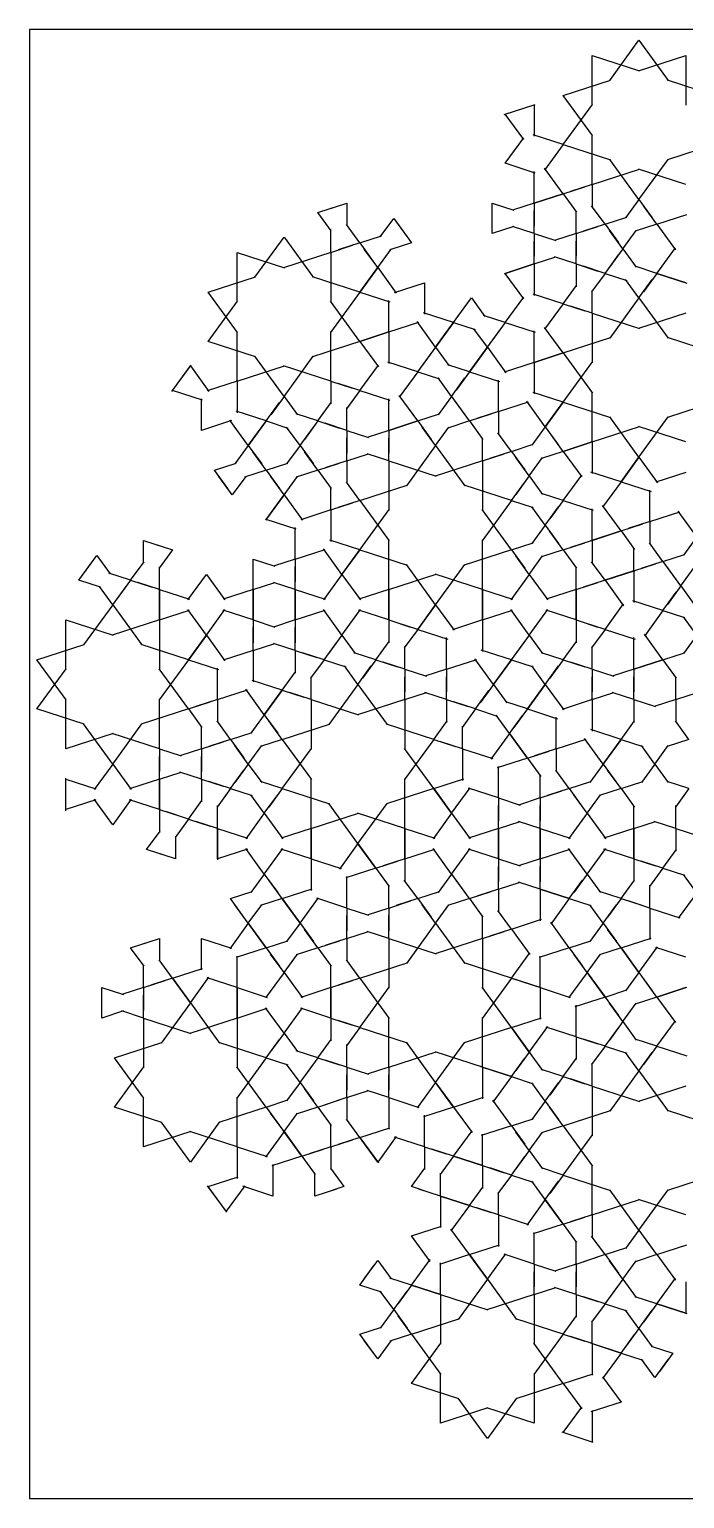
# Model space of a CAD drawing. Header units: millimetres. Extents: x -355 to 355, y -355 to 355.
# Drawn here: x -355 to -39, y -355 to 355 of the extents above; entities that cross this region are included whole.
import ezdxf

# ---------------------------------------------------------------- set-up
doc = ezdxf.new("R2010")
doc.units = ezdxf.units.MM
doc.layers.add('canvas_boundary', color=7, linetype='Continuous', true_color=0x505050)
doc.layers.add('strapwork', color=7, linetype='Continuous', true_color=0xff0000)

msp = doc.modelspace()

# ---------------------------------------------------------------- linework, layer by layer
at = {"layer": 'canvas_boundary'}
msp.add_lwpolyline([(-355, -355), (355, -355), (355, 355), (-355, 355)], close=True, dxfattribs=at)
at = {"layer": 'strapwork', "true_color": 0xff0000}
for points in [[(-74.78, 330.29), (-60.68, 349.71), (-46.57, 330.29)], [(-83.29, 318.36), (-83.29, 342.36), (-60.46, 334.94)], [(-60.89, 334.94), (-38.06, 342.36), (-38.06, 318.36)], [(-83.16, 303.71), (-97.26, 323.13), (-74.44, 330.54)], [(-24.09, 323.13), (-46.91, 330.54)], [(-125.74, 313.87), (-111.24, 318.58), (-111.24, 303.33)], [(-116.25, 301.71), (-125.21, 314.04), (-110.71, 318.76)], [(-97.26, 299.35), (-83.16, 318.77)], [(-110.71, 285.56), (-125.21, 290.27), (-116.25, 302.61)], [(-97.26, 299.35), (-111.77, 304.06)], [(-97.26, 299.35), (-106.23, 287.01)], [(-97.26, 299.35), (-74.44, 291.93)], [(-83.29, 280.11), (-83.29, 304.11)], [(-24.09, 299.35), (-46.91, 291.93)], [(-60.68, 272.77), (-74.78, 292.18)], [(-60.68, 272.77), (-46.57, 292.18)], [(-111.24, 271.03), (-111.24, 286.28)], [(-97.26, 275.57), (-106.23, 287.91)], [(-83.29, 280.11), (-60.46, 287.53)], [(-38.06, 280.11), (-60.89, 287.53)], [(-97.26, 275.57), (-86.8, 278.97)], [(-83.29, 280.11), (-93.75, 276.71)], [(-83.29, 280.11), (-83.29, 269.11)], [(-209.2, 257.59), (-215.67, 266.49), (-205.2, 269.89)], [(-212.15, 267.63), (-201.69, 271.03), (-201.69, 260.03)], [(-131.46, 260.03), (-131.46, 271.03), (-121, 267.63)], [(-111.24, 271.03), (-121.7, 267.63)], [(-97.26, 275.57), (-111.77, 270.86)], [(-111.24, 271.03), (-96.74, 275.74)], [(-111.24, 271.03), (-111.24, 260.03)], [(-97.26, 275.57), (-90.8, 266.67)], [(-60.68, 272.77), (-67.14, 263.87)], [(-60.68, 272.77), (-54.21, 263.87)], [(-185.54, 254.79), (-179.08, 263.68), (-172.61, 254.79)], [(-121, 259.74), (-131.46, 256.34), (-131.46, 267.34)], [(-111.24, 256.34), (-111.24, 267.34)], [(-91.01, 256.34), (-91.01, 267.34)], [(-77.04, 260.88), (-83.5, 269.78)], [(-77.04, 260.88), (-66.58, 264.28)], [(-52.04, 260.88), (-58.5, 269.78)], [(-52.04, 260.88), (-37.53, 265.59)], [(-209.42, 247.26), (-209.42, 258.26)], [(-195.44, 251.8), (-201.91, 260.7)], [(-176.91, 260.7), (-170.44, 251.8), (-180.9, 248.4)], [(-111.24, 256.34), (-121.7, 259.74)], [(-111.24, 256.34), (-111.24, 245.34)], [(-111.24, 256.34), (-100.78, 252.94)], [(-91.01, 256.34), (-101.48, 252.94)], [(-91.01, 256.34), (-80.55, 259.74)], [(-91.01, 256.34), (-91.01, 245.34)], [(-77.04, 260.88), (-87.5, 257.48)], [(-77.04, 260.88), (-70.57, 251.98)], [(-68.4, 248.99), (-74.87, 257.89)], [(-68.4, 248.99), (-61.94, 257.89)], [(-52.04, 260.88), (-62.5, 257.48)], [(-52.04, 260.88), (-43.07, 248.54)], [(-246.14, 235.19), (-232.03, 254.6), (-217.92, 235.19)], [(-209.42, 247.26), (-198.95, 250.66)], [(-195.44, 251.8), (-205.9, 248.4)], [(-195.44, 251.8), (-184.98, 255.2)], [(-195.44, 251.8), (-188.97, 242.9)], [(-186.8, 239.91), (-193.27, 248.81)], [(-186.8, 239.91), (-180.34, 248.81)], [(-111.24, 241.64), (-111.24, 252.64)], [(-91.01, 241.64), (-91.01, 252.64)], [(-68.4, 248.99), (-74.87, 240.09)], [(-68.4, 248.99), (-61.94, 240.09)], [(-52.04, 237.1), (-43.07, 249.44)], [(-254.64, 223.26), (-254.64, 247.26), (-231.82, 239.84)], [(-209.42, 247.26), (-232.24, 239.84)], [(-209.42, 247.26), (-209.42, 223.26)], [(-111.24, 241.64), (-125.74, 236.93)], [(-116.25, 224.76), (-125.21, 237.1), (-110.71, 241.81)], [(-111.24, 241.64), (-100.78, 245.04)], [(-111.24, 241.64), (-111.24, 226.39)], [(-91.01, 241.64), (-101.48, 245.04)], [(-91.01, 241.64), (-91.01, 230.64)], [(-91.01, 241.64), (-80.55, 238.24)], [(-77.04, 237.1), (-70.57, 246)], [(-254.51, 208.6), (-268.62, 228.02), (-245.79, 235.44)], [(-195.44, 228.02), (-218.27, 235.44)], [(-186.8, 239.91), (-195.77, 227.57)], [(-195.44, 228.02), (-186.48, 240.36)], [(-186.8, 239.91), (-177.84, 227.57)], [(-77.04, 237.1), (-87.5, 240.5)], [(-77.04, 237.1), (-83.5, 228.2)], [(-77.04, 237.1), (-66.58, 233.7)], [(-52.04, 237.1), (-62.5, 240.5)], [(-52.04, 237.1), (-58.5, 228.2)], [(-38.06, 232.56), (-52.57, 237.27)], [(-52.04, 237.1), (-37.53, 232.39)], [(-195.44, 228.02), (-209.55, 208.6)], [(-195.44, 228.02), (-180.94, 223.31)], [(-178.69, 227.85), (-164.19, 232.56), (-164.19, 217.31)], [(-97.26, 222.41), (-90.8, 231.31)], [(-83.29, 217.87), (-83.29, 228.87)], [(-60.68, 225.21), (-67.14, 234.11)], [(-60.68, 225.21), (-54.21, 234.11)], [(-245.79, 196.83), (-268.62, 204.24), (-254.51, 223.66)], [(-195.44, 204.24), (-209.55, 223.66)], [(-181.46, 208.79), (-181.46, 224.04)], [(-150.21, 213.33), (-143.75, 222.22)], [(-148.04, 216.31), (-141.58, 225.21), (-135.11, 216.31)], [(-125.21, 213.33), (-116.25, 225.66)], [(-97.26, 222.41), (-111.77, 227.12)], [(-97.26, 222.41), (-106.23, 210.07)], [(-97.26, 222.41), (-86.8, 219.01)], [(-83.29, 217.87), (-93.75, 221.27)], [(-60.68, 225.21), (-74.78, 205.8)], [(-60.68, 225.21), (-46.57, 205.8)], [(-181.46, 208.79), (-166.96, 213.5)], [(-158.85, 201.44), (-167.82, 213.78)], [(-150.21, 213.33), (-164.72, 218.04)], [(-150.21, 213.33), (-159.18, 200.99)], [(-158.85, 201.44), (-149.89, 213.77)], [(-150.21, 213.33), (-139.75, 209.93)], [(-125.21, 213.33), (-135.68, 216.72)], [(-125.21, 213.33), (-131.68, 204.43)], [(-125.21, 213.33), (-110.71, 208.61)], [(-83.29, 217.87), (-83.29, 193.87)], [(-83.29, 217.87), (-60.46, 210.45)], [(-38.06, 217.87), (-60.89, 210.45)], [(-254.64, 185.01), (-254.64, 209.01)], [(-209.42, 185.01), (-209.42, 209.01)], [(-181.46, 208.79), (-195.97, 204.07)], [(-195.44, 204.24), (-180.94, 208.96)], [(-181.46, 208.79), (-181.46, 193.54)], [(-133.85, 201.44), (-140.32, 210.34)], [(-133.85, 201.44), (-127.39, 210.34)], [(-111.24, 194.09), (-111.24, 209.34)], [(-97.26, 198.63), (-106.23, 210.97)], [(-97.26, 198.63), (-74.44, 206.05)], [(-24.09, 198.63), (-46.91, 206.05)], [(-195.44, 204.24), (-218.27, 196.83)], [(-195.44, 204.24), (-186.48, 191.91)], [(-158.85, 201.44), (-165.32, 192.54)], [(-158.85, 201.44), (-152.39, 192.54)], [(-133.85, 201.44), (-142.82, 189.1)], [(-142.49, 189.55), (-133.53, 201.89)], [(-133.85, 201.44), (-124.89, 189.1)], [(-111.24, 194.09), (-96.74, 198.8)], [(-286.22, 180.02), (-277.25, 192.36), (-268.29, 180.02)], [(-271.39, 175.76), (-285.89, 180.47), (-276.93, 192.81)], [(-254.64, 185.01), (-231.82, 192.43)], [(-232.03, 177.66), (-246.14, 197.08)], [(-209.42, 185.01), (-232.24, 192.43)], [(-232.03, 177.66), (-217.92, 197.08)], [(-195.44, 180.47), (-186.48, 192.81)], [(-167.49, 189.55), (-181.99, 194.26)], [(-167.49, 189.55), (-161.02, 198.45)], [(-142.49, 189.55), (-152.95, 192.95)], [(-111.24, 194.09), (-125.74, 189.38)], [(-97.26, 198.63), (-111.77, 193.92)], [(-111.24, 194.09), (-111.24, 178.84)], [(-97.26, 198.63), (-83.16, 179.21)], [(-97.26, 174.85), (-83.16, 194.27)], [(-254.64, 185.01), (-269.14, 180.3)], [(-254.64, 185.01), (-254.64, 169.76)], [(-209.42, 185.01), (-209.42, 174.01)], [(-209.42, 185.01), (-198.95, 181.61)], [(-167.49, 189.55), (-176.45, 177.21)], [(-167.49, 189.55), (-157.03, 186.15)], [(-151.13, 177.66), (-157.59, 186.56)], [(-151.13, 177.66), (-144.66, 186.56)], [(-142.49, 189.55), (-148.95, 180.65)], [(-142.49, 189.55), (-127.99, 184.84)], [(-128.51, 170.31), (-128.51, 185.56)], [(-232.03, 177.66), (-238.49, 168.76)], [(-232.03, 177.66), (-225.56, 168.76)], [(-195.44, 180.47), (-205.9, 183.87)], [(-195.44, 180.47), (-201.91, 171.57)], [(-195.44, 180.47), (-180.94, 175.76)], [(-167.49, 165.77), (-176.45, 178.11)], [(-151.13, 177.66), (-157.59, 168.76)], [(-151.13, 177.66), (-144.66, 168.76)], [(-97.26, 174.85), (-111.77, 179.57)], [(-83.29, 155.62), (-83.29, 179.62)], [(-257.41, 165.94), (-271.92, 161.23), (-271.92, 176.48)], [(-240.67, 165.77), (-255.17, 170.49)], [(-240.67, 165.77), (-234.2, 174.67)], [(-215.67, 165.77), (-209.2, 174.67)], [(-201.69, 161.23), (-201.69, 172.23)], [(-181.46, 161.23), (-181.46, 176.48)], [(-142.49, 165.77), (-148.95, 174.67)], [(-128.51, 170.31), (-114.01, 175.03)], [(-105.9, 162.97), (-114.86, 175.3)], [(-97.26, 174.85), (-106.23, 162.52)], [(-105.9, 162.97), (-96.94, 175.3)], [(-97.26, 174.85), (-74.44, 167.44)], [(-24.09, 174.85), (-46.91, 167.44)], [(-249.3, 153.89), (-258.27, 166.22)], [(-240.67, 165.77), (-249.63, 153.44)], [(-249.3, 153.89), (-240.34, 166.22)], [(-240.67, 165.77), (-230.2, 162.37)], [(-215.67, 165.77), (-226.13, 169.17)], [(-215.67, 165.77), (-222.13, 156.87)], [(-215.67, 165.77), (-205.2, 162.37)], [(-201.69, 161.23), (-212.15, 164.63)], [(-167.49, 165.77), (-181.99, 161.06)], [(-181.46, 161.23), (-166.96, 165.94)], [(-167.49, 165.77), (-157.03, 169.17)], [(-167.49, 165.77), (-161.02, 156.87)], [(-142.49, 165.77), (-152.95, 162.37)], [(-142.49, 165.77), (-132.03, 169.17)], [(-142.49, 165.77), (-136.02, 156.87)], [(-128.51, 170.31), (-138.98, 166.91)], [(-128.51, 170.31), (-128.51, 159.31)], [(-60.68, 148.27), (-74.78, 167.69)], [(-60.68, 148.27), (-46.57, 167.69)], [(-224.3, 153.89), (-230.77, 162.78)], [(-224.3, 153.89), (-217.84, 162.78)], [(-201.69, 161.23), (-201.69, 150.23)], [(-201.69, 161.23), (-191.23, 157.83)], [(-201.69, 146.54), (-201.69, 157.54)], [(-181.46, 161.23), (-191.93, 157.83)], [(-181.46, 161.23), (-181.46, 150.23)], [(-181.46, 146.54), (-181.46, 157.54)], [(-158.85, 153.89), (-165.32, 162.78)], [(-158.85, 153.89), (-152.39, 162.78)], [(-136.24, 146.54), (-136.24, 157.54)], [(-122.26, 151.08), (-128.73, 159.98)], [(-105.9, 162.97), (-112.37, 154.07)], [(-105.9, 162.97), (-99.44, 154.07)], [(-97.26, 151.08), (-103.73, 159.98)], [(-83.29, 155.62), (-60.46, 163.04)], [(-38.06, 155.62), (-60.89, 163.03)], [(-249.3, 153.89), (-255.77, 144.99)], [(-249.3, 153.89), (-242.84, 144.99)], [(-240.67, 142), (-247.13, 150.9)], [(-224.3, 153.89), (-230.77, 144.99)], [(-224.3, 153.89), (-217.84, 144.99)], [(-215.67, 142), (-222.13, 150.9)], [(-201.69, 146.54), (-191.23, 149.94)], [(-181.46, 146.54), (-191.93, 149.94)], [(-158.85, 153.89), (-172.96, 134.47)], [(-158.85, 153.89), (-144.75, 134.47)], [(-136.24, 146.54), (-125.78, 149.94)], [(-122.26, 151.08), (-132.73, 147.68)], [(-122.26, 151.08), (-111.8, 154.48)], [(-122.26, 151.08), (-115.8, 142.18)], [(-97.26, 151.08), (-107.73, 147.68)], [(-83.29, 155.62), (-97.79, 150.91)], [(-97.26, 151.08), (-82.76, 155.79)], [(-97.26, 151.08), (-88.3, 138.74)], [(-83.29, 155.62), (-83.29, 140.37)], [(-259.2, 133.1), (-265.67, 142), (-255.2, 145.4)], [(-240.67, 142), (-230.2, 145.4)], [(-215.67, 142), (-205.2, 145.4)], [(-201.69, 146.54), (-212.15, 143.14)], [(-201.69, 146.54), (-201.69, 135.54)], [(-181.46, 146.54), (-181.46, 122.54)], [(-181.46, 146.54), (-158.64, 139.12)], [(-136.24, 146.54), (-159.06, 139.12)], [(-136.24, 146.54), (-136.24, 122.54)], [(-113.63, 139.19), (-120.09, 148.09)], [(-113.63, 139.19), (-107.16, 148.09)], [(-60.68, 148.27), (-69.64, 135.93)], [(-69.31, 136.38), (-60.35, 148.72)], [(-60.68, 148.27), (-51.71, 135.93)], [(-250.56, 139.01), (-257.03, 130.11), (-263.49, 139.01)], [(-240.67, 142), (-251.13, 138.6)], [(-240.67, 142), (-234.2, 133.1)], [(-232.03, 130.11), (-238.49, 139.01)], [(-232.03, 130.11), (-225.56, 139.01)], [(-215.67, 142), (-226.13, 138.6)], [(-215.67, 142), (-209.2, 133.1)], [(-195.44, 127.3), (-201.91, 136.2)], [(-122.26, 127.3), (-115.8, 136.2)], [(-113.63, 139.19), (-120.09, 130.29)], [(-113.63, 139.19), (-107.16, 130.29)], [(-97.26, 127.3), (-88.3, 139.64)], [(-69.31, 136.38), (-83.82, 141.1)], [(-69.31, 136.38), (-78.28, 124.05)], [(-69.31, 136.38), (-54.81, 131.67)], [(-38.06, 140.92), (-52.57, 136.21)], [(-232.03, 130.11), (-240.99, 117.77)], [(-226.16, 113.51), (-240.67, 118.22), (-231.7, 130.56)], [(-232.03, 130.11), (-223.06, 117.77)], [(-209.42, 122.76), (-209.42, 133.76)], [(-195.44, 127.3), (-172.61, 134.72)], [(-122.26, 127.3), (-145.09, 134.72)], [(-97.26, 127.3), (-107.73, 130.7)], [(-55.34, 117.15), (-55.34, 132.4)], [(-209.42, 122.76), (-223.92, 118.05)], [(-209.42, 122.76), (-198.95, 126.16)], [(-209.42, 122.76), (-209.42, 107.51)], [(-195.44, 127.3), (-205.9, 123.9)], [(-195.44, 127.3), (-181.33, 107.89)], [(-195.44, 103.53), (-181.33, 122.94)], [(-122.26, 127.3), (-136.37, 107.89)], [(-122.26, 103.53), (-136.37, 122.94)], [(-122.26, 127.3), (-111.8, 123.9)], [(-105.9, 115.41), (-112.37, 124.31)], [(-105.9, 115.41), (-99.44, 124.31)], [(-97.26, 127.3), (-103.73, 118.4)], [(-97.26, 127.3), (-82.76, 122.59)], [(-83.29, 108.07), (-83.29, 123.32)], [(-69.31, 112.61), (-78.28, 124.94)], [(-55.34, 117.15), (-40.83, 121.86)], [(-32.72, 109.8), (-41.69, 122.14)], [(-226.69, 98.98), (-226.69, 114.23)], [(-105.9, 115.41), (-112.37, 106.51)], [(-105.9, 115.41), (-99.44, 106.51)], [(-69.31, 112.61), (-58.85, 116.01)], [(-55.34, 117.15), (-65.8, 113.75)], [(-55.34, 117.15), (-55.34, 106.15)], [(-299.87, 97.07), (-299.87, 108.07), (-289.4, 104.67)], [(-296.35, 106.92), (-285.89, 103.53), (-292.36, 94.63)], [(-195.44, 103.53), (-209.94, 108.24)], [(-181.46, 84.29), (-181.46, 108.29)], [(-136.24, 84.29), (-136.24, 108.29)], [(-122.26, 103.53), (-111.8, 106.92)], [(-97.26, 103.53), (-103.73, 112.42)], [(-97.26, 103.53), (-86.8, 106.92)], [(-83.29, 108.07), (-93.75, 104.67)], [(-69.31, 112.61), (-83.82, 107.89)], [(-83.29, 108.07), (-68.78, 112.78)], [(-83.29, 108.07), (-83.29, 97.07)], [(-69.31, 112.61), (-62.85, 103.71)], [(-49.09, 97.91), (-55.55, 106.81)], [(-32.72, 109.8), (-39.19, 100.9)], [(-328.94, 91.82), (-322.48, 100.72), (-316.01, 91.82)], [(-226.69, 98.98), (-212.19, 103.7)], [(-204.08, 91.64), (-213.04, 103.98)], [(-195.44, 103.53), (-204.4, 91.19)], [(-204.08, 91.64), (-195.11, 103.98)], [(-195.44, 103.53), (-172.61, 96.11)], [(-122.26, 103.53), (-145.09, 96.11)], [(-122.26, 103.53), (-115.8, 94.63)], [(-113.63, 91.64), (-120.09, 100.54)], [(-113.63, 91.64), (-107.16, 100.54)], [(-97.26, 103.53), (-107.73, 100.13)], [(-97.26, 103.53), (-90.8, 94.63)], [(-63.06, 93.37), (-63.06, 104.37)], [(-49.09, 97.91), (-38.63, 101.31)], [(-320.66, 85.43), (-331.12, 88.83), (-324.65, 97.73)], [(-306.12, 88.83), (-299.65, 97.73)], [(-292.14, 84.29), (-292.14, 95.29)], [(-246.92, 87.98), (-246.92, 98.98), (-236.45, 95.59)], [(-246.92, 84.29), (-246.92, 95.29)], [(-226.69, 98.98), (-237.15, 95.59)], [(-226.69, 98.98), (-226.69, 87.98)], [(-226.69, 84.29), (-226.69, 95.29)], [(-158.85, 76.94), (-172.96, 96.36)], [(-158.85, 76.94), (-144.75, 96.36)], [(-91.01, 84.29), (-91.01, 95.29)], [(-77.04, 88.83), (-83.5, 97.73)], [(-63.06, 93.37), (-77.57, 88.66)], [(-77.04, 88.83), (-62.53, 93.54)], [(-63.06, 93.37), (-52.6, 96.77)], [(-63.06, 93.37), (-63.06, 78.12)], [(-49.09, 97.91), (-59.55, 94.51)], [(-49.09, 97.91), (-42.62, 89.01)], [(-40.45, 86.02), (-46.92, 94.92)], [(-40.45, 86.02), (-33.98, 94.92)], [(-314.75, 76.94), (-321.22, 85.84)], [(-306.12, 88.83), (-316.58, 92.23)], [(-314.75, 76.94), (-308.29, 85.84)], [(-306.12, 88.83), (-312.58, 79.93)], [(-306.12, 88.83), (-295.65, 85.43)], [(-292.14, 84.29), (-302.6, 87.69)], [(-278.49, 79.3), (-269.53, 91.64), (-260.56, 79.3)], [(-246.92, 84.29), (-236.45, 87.69)], [(-226.69, 84.29), (-237.15, 87.69)], [(-204.08, 91.64), (-213.04, 79.3)], [(-204.08, 91.64), (-195.11, 79.3)], [(-181.46, 84.29), (-158.64, 91.71)], [(-136.24, 84.29), (-159.06, 91.71)], [(-113.63, 91.64), (-122.59, 79.3)], [(-113.63, 91.64), (-104.66, 79.3)], [(-91.01, 84.29), (-80.55, 87.69)], [(-77.04, 88.83), (-87.5, 85.43)], [(-77.04, 88.83), (-68.07, 76.49)], [(-40.45, 86.02), (-46.92, 77.12)], [(-40.45, 86.02), (-33.98, 77.12)], [(-292.14, 69.6), (-292.14, 84.85)], [(-292.14, 84.29), (-292.14, 69.04)], [(-292.14, 84.29), (-277.64, 79.58)], [(-246.92, 84.29), (-261.42, 79.58)], [(-246.92, 69.6), (-246.92, 84.85)], [(-246.92, 84.29), (-246.92, 69.04)], [(-226.69, 69.6), (-226.69, 84.85)], [(-226.69, 84.29), (-226.69, 69.04)], [(-226.69, 84.29), (-212.19, 79.58)], [(-181.46, 84.29), (-195.97, 79.58)], [(-181.46, 69.6), (-181.46, 84.85)], [(-181.46, 84.29), (-181.46, 69.04)], [(-136.24, 69.6), (-136.24, 84.85)], [(-136.24, 84.29), (-136.24, 69.04)], [(-136.24, 84.29), (-121.74, 79.58)], [(-91.01, 84.29), (-105.52, 79.58)], [(-91.01, 69.6), (-91.01, 84.85)], [(-91.01, 84.29), (-91.01, 69.04)], [(-49.09, 74.14), (-63.59, 78.85)], [(-49.09, 74.14), (-42.62, 83.03)], [(-314.75, 76.94), (-328.86, 57.53)], [(-314.75, 76.94), (-300.65, 57.53)], [(-292.14, 69.6), (-277.64, 74.31)], [(-269.53, 62.25), (-278.49, 74.59)], [(-269.53, 62.25), (-260.57, 74.59)], [(-246.92, 69.6), (-261.42, 74.31)], [(-226.69, 69.6), (-212.19, 74.31)], [(-204.08, 62.25), (-213.04, 74.59)], [(-204.08, 62.25), (-195.11, 74.59)], [(-181.46, 69.6), (-195.97, 74.31)], [(-158.85, 76.94), (-167.82, 64.61)], [(-167.49, 65.05), (-158.53, 77.39)], [(-158.85, 76.94), (-149.89, 64.61)], [(-136.24, 69.6), (-121.74, 74.31)], [(-113.63, 62.25), (-122.59, 74.59)], [(-113.63, 62.25), (-104.66, 74.59)], [(-91.01, 69.6), (-105.52, 74.31)], [(-77.04, 65.05), (-68.07, 77.39)], [(-49.09, 74.14), (-58.05, 61.8)], [(-49.09, 74.14), (-38.63, 70.74)], [(-32.72, 62.25), (-39.19, 71.15)], [(-337.37, 45.6), (-337.37, 69.6), (-314.54, 62.18)], [(-292.14, 69.6), (-314.97, 62.18)], [(-292.14, 69.6), (-292.14, 45.6)], [(-246.92, 69.6), (-246.92, 58.6)], [(-246.92, 69.6), (-236.45, 66.2)], [(-246.92, 54.9), (-246.92, 65.9)], [(-226.69, 69.6), (-237.15, 66.2)], [(-226.69, 69.6), (-226.69, 58.6)], [(-226.69, 54.9), (-226.69, 65.9)], [(-181.46, 69.6), (-181.46, 58.6)], [(-181.46, 69.6), (-171, 66.2)], [(-167.49, 65.05), (-177.95, 68.45)], [(-167.49, 65.05), (-173.95, 56.16)], [(-167.49, 65.05), (-152.99, 60.34)], [(-136.24, 69.6), (-150.74, 64.88)], [(-136.24, 69.6), (-136.24, 54.35)], [(-91.01, 69.6), (-91.01, 58.6)], [(-91.01, 69.6), (-80.55, 66.2)], [(-77.04, 65.05), (-87.5, 68.45)], [(-77.04, 65.05), (-83.5, 56.16)], [(-77.04, 65.05), (-62.53, 60.34)], [(-337.24, 30.94), (-351.34, 50.36), (-328.52, 57.78)], [(-278.17, 50.36), (-300.99, 57.78)], [(-269.53, 62.25), (-278.49, 49.91)], [(-278.17, 50.36), (-269.2, 62.7)], [(-269.53, 62.25), (-260.57, 49.91)], [(-246.92, 54.9), (-236.45, 58.3)], [(-226.69, 54.9), (-237.15, 58.3)], [(-212.71, 50.36), (-206.25, 59.26)], [(-204.08, 62.25), (-210.54, 53.35)], [(-204.08, 62.25), (-197.61, 53.35)], [(-187.71, 50.36), (-181.25, 59.26)], [(-173.74, 45.82), (-173.74, 56.82)], [(-153.51, 45.82), (-153.51, 61.07)], [(-122.26, 50.36), (-115.8, 59.26)], [(-113.63, 62.25), (-120.09, 53.35)], [(-113.63, 62.25), (-107.16, 53.35)], [(-97.26, 50.36), (-90.8, 59.26)], [(-83.29, 45.82), (-83.29, 56.82)], [(-63.06, 45.82), (-63.06, 61.07)], [(-49.09, 50.36), (-58.05, 62.7)], [(-32.72, 62.25), (-39.19, 53.35)], [(-278.17, 50.36), (-292.27, 30.94)], [(-278.17, 50.36), (-263.66, 45.65)], [(-246.92, 54.9), (-261.42, 50.19)], [(-246.92, 54.9), (-246.92, 39.65)], [(-226.69, 54.9), (-226.69, 43.9)], [(-226.69, 54.9), (-216.23, 51.5)], [(-212.71, 50.36), (-223.18, 53.76)], [(-212.71, 50.36), (-219.18, 41.46)], [(-212.71, 50.36), (-202.25, 46.96)], [(-187.71, 50.36), (-198.18, 53.76)], [(-187.71, 50.36), (-194.18, 41.46)], [(-187.71, 50.36), (-177.25, 46.96)], [(-153.51, 45.82), (-139.01, 50.53)], [(-130.9, 38.47), (-139.86, 50.81)], [(-122.26, 50.36), (-136.77, 55.07)], [(-122.26, 50.36), (-131.23, 38.02)], [(-130.9, 38.47), (-121.94, 50.81)], [(-122.26, 50.36), (-111.8, 46.96)], [(-97.26, 50.36), (-107.73, 53.76)], [(-97.26, 50.36), (-103.73, 41.46)], [(-97.26, 50.36), (-86.8, 46.96)], [(-49.09, 50.36), (-63.59, 45.65)], [(-63.06, 45.82), (-48.56, 50.53)], [(-49.09, 50.36), (-38.63, 53.76)], [(-49.09, 50.36), (-42.62, 41.46)], [(-328.52, 19.17), (-351.34, 26.58), (-337.24, 46)], [(-278.17, 26.58), (-292.27, 46)], [(-264.19, 31.12), (-264.19, 46.37)], [(-232.94, 35.67), (-226.48, 44.56)], [(-196.35, 38.47), (-202.82, 47.37)], [(-196.35, 38.47), (-189.89, 47.37)], [(-173.74, 45.82), (-184.2, 49.22)], [(-173.74, 45.82), (-173.74, 34.82)], [(-173.74, 45.82), (-163.28, 42.42)], [(-153.51, 45.82), (-163.98, 42.42)], [(-153.51, 45.82), (-153.51, 34.82)], [(-105.9, 38.47), (-112.37, 47.37)], [(-105.9, 38.47), (-99.44, 47.37)], [(-83.29, 45.82), (-93.75, 49.22)], [(-83.29, 45.82), (-83.29, 34.82)], [(-83.29, 45.82), (-72.83, 42.42)], [(-63.06, 45.82), (-73.52, 42.42)], [(-63.06, 45.82), (-63.06, 34.82)], [(-264.19, 31.12), (-249.69, 35.84)], [(-241.58, 23.78), (-250.54, 36.11)], [(-232.94, 35.67), (-247.44, 40.38)], [(-232.94, 35.67), (-241.9, 23.33)], [(-241.58, 23.78), (-232.61, 36.11)], [(-232.94, 35.67), (-222.48, 32.27)], [(-218.97, 31.12), (-218.97, 42.12)], [(-196.35, 38.47), (-210.46, 19.06)], [(-196.35, 38.47), (-182.25, 19.06)], [(-173.74, 31.12), (-173.74, 42.12)], [(-153.51, 31.12), (-153.51, 42.12)], [(-130.9, 38.47), (-137.37, 29.57)], [(-130.9, 38.47), (-124.44, 29.57)], [(-105.9, 38.47), (-114.86, 26.13)], [(-114.54, 26.58), (-105.57, 38.92)], [(-105.9, 38.47), (-96.94, 26.13)], [(-83.29, 31.12), (-83.29, 42.12)], [(-63.06, 31.12), (-63.06, 42.12)], [(-42.84, 31.12), (-42.84, 42.12)], [(-314.54, 14.76), (-337.37, 7.35), (-337.37, 31.35)], [(-292.14, 7.35), (-292.14, 31.35)], [(-278.17, 26.58), (-267.7, 29.98)], [(-264.19, 31.12), (-274.65, 27.73)], [(-264.19, 31.12), (-264.19, 20.12)], [(-218.97, 31.12), (-229.43, 34.52)], [(-218.97, 31.12), (-218.97, 7.12)], [(-218.97, 31.12), (-196.14, 23.71)], [(-173.74, 31.12), (-196.57, 23.71)], [(-173.74, 31.12), (-163.28, 34.52)], [(-173.74, 31.12), (-173.74, 7.12)], [(-153.51, 31.12), (-163.98, 34.52)], [(-153.51, 31.12), (-153.51, 20.12)], [(-153.51, 31.12), (-143.05, 27.73)], [(-139.54, 26.58), (-150, 29.98)], [(-139.54, 26.58), (-133.07, 35.48)], [(-114.54, 26.58), (-125, 29.98)], [(-83.29, 31.12), (-97.79, 26.41)], [(-83.29, 31.12), (-72.83, 34.52)], [(-83.29, 31.12), (-83.29, 15.87)], [(-63.06, 31.12), (-73.52, 34.52)], [(-63.06, 31.12), (-63.06, 20.12)], [(-63.06, 31.12), (-52.6, 27.72)], [(-42.84, 31.12), (-53.3, 27.72)], [(-42.84, 31.12), (-32.38, 34.52)], [(-42.84, 31.12), (-42.84, 20.12)], [(-278.17, 26.58), (-300.99, 19.17)], [(-278.17, 26.58), (-271.7, 17.68)], [(-241.58, 23.78), (-248.04, 14.88)], [(-241.58, 23.78), (-235.11, 14.88)], [(-139.54, 26.58), (-146, 17.68)], [(-139.54, 26.58), (-129.08, 23.18)], [(-123.18, 14.7), (-129.64, 23.59)], [(-123.18, 14.7), (-116.71, 23.59)], [(-114.54, 26.58), (-121, 17.68)], [(-114.54, 26.58), (-100.03, 21.87)], [(-100.56, 7.35), (-100.56, 22.6)], [(-314.75, 0), (-328.86, 19.42)], [(-292.14, 7.35), (-314.97, 14.76)], [(-314.75, 0), (-300.65, 19.42)], [(-271.92, 7.35), (-271.92, 18.35)], [(-257.94, 11.89), (-264.41, 20.79)], [(-257.94, 11.89), (-247.48, 15.29)], [(-232.94, 11.89), (-239.41, 20.79)], [(-232.94, 11.89), (-210.12, 19.31)], [(-159.76, 11.89), (-182.59, 19.31)], [(-159.76, 11.89), (-153.3, 20.79)], [(-145.79, 7.35), (-145.79, 18.35)], [(-123.18, 14.7), (-132.14, 2.36)], [(-114.54, 2.81), (-123.5, 15.15)], [(-123.18, 14.7), (-114.21, 2.36)], [(-69.31, 11.89), (-83.82, 16.6)], [(-69.31, 11.89), (-62.85, 20.79)], [(-36.59, 11.89), (-43.05, 20.79)], [(-292.14, 7.35), (-292.14, -3.65)], [(-292.14, 7.35), (-281.68, 3.95)], [(-271.92, 7.35), (-282.38, 3.95)], [(-271.92, 7.35), (-261.45, 10.75)], [(-271.92, 7.35), (-271.92, -3.65)], [(-257.94, 11.89), (-268.4, 8.49)], [(-257.94, 11.89), (-251.48, 2.99)], [(-249.3, 0), (-255.77, 8.9)], [(-249.3, 0), (-242.84, 8.9)], [(-232.94, 11.89), (-243.4, 8.49)], [(-232.94, 11.89), (-218.83, -7.53)], [(-232.94, -11.89), (-218.83, 7.53)], [(-159.76, 11.89), (-173.87, -7.53)], [(-159.76, -11.89), (-173.87, 7.53)], [(-159.76, 11.89), (-149.3, 8.49)], [(-145.79, 7.35), (-156.25, 10.75)], [(-145.79, 7.35), (-145.79, -7.9)], [(-145.79, 7.35), (-131.28, 2.64)], [(-100.56, 7.35), (-111.02, 3.95)], [(-100.56, 7.35), (-86.06, 12.06)], [(-100.56, 7.35), (-100.56, -3.65)], [(-77.95, 0), (-86.91, 12.34)], [(-69.31, 11.89), (-78.28, -0.45)], [(-77.95, 0), (-68.99, 12.34)], [(-69.31, 11.89), (-58.85, 8.49)], [(-52.95, 0), (-59.42, 8.9)], [(-52.95, 0), (-46.48, 8.9)], [(-36.59, 11.89), (-47.05, 8.49)], [(-314.75, 0), (-323.72, -12.34)], [(-314.75, 0), (-305.79, -12.34)], [(-292.14, -7.35), (-292.14, 3.65)], [(-271.92, -7.35), (-271.92, 3.65)], [(-249.3, 0), (-255.77, -8.9)], [(-249.3, 0), (-242.84, -8.9)], [(-114.54, 2.81), (-129.04, -1.9)], [(-114.54, 2.81), (-104.08, 6.21)], [(-114.54, 2.81), (-108.07, -6.09)], [(-77.95, 0), (-84.42, -8.9)], [(-77.95, 0), (-71.48, -8.9)], [(-52.95, 0), (-59.42, -8.9)], [(-52.95, 0), (-46.48, -8.9)], [(-322.86, -17.33), (-337.37, -22.04), (-337.37, -6.79)], [(-292.14, -7.35), (-281.68, -3.95)], [(-292.14, -22.04), (-292.14, -6.79)], [(-271.92, -7.35), (-282.38, -3.95)], [(-257.94, -11.89), (-251.48, -2.99)], [(-128.51, -16.43), (-128.51, -1.18)], [(-108.29, -16.43), (-108.29, -5.43)], [(-94.31, -11.89), (-100.78, -2.99)], [(-69.31, -11.89), (-75.78, -2.99)], [(-337.37, -22.6), (-337.37, -7.35), (-322.86, -12.06)], [(-292.14, -7.35), (-306.65, -12.06)], [(-292.14, -7.35), (-292.14, -22.6)], [(-271.92, -7.35), (-271.92, -18.35)], [(-271.92, -7.35), (-261.45, -10.75)], [(-257.94, -11.89), (-268.4, -8.49)], [(-257.94, -11.89), (-264.41, -20.79)], [(-257.94, -11.89), (-247.48, -15.29)], [(-232.94, -11.89), (-243.4, -8.49)], [(-232.94, -11.89), (-239.41, -20.79)], [(-232.94, -11.89), (-210.12, -19.3)], [(-218.97, -31.12), (-218.97, -7.12)], [(-159.76, -11.89), (-182.59, -19.3)], [(-173.74, -31.12), (-173.74, -7.12)], [(-151.13, -23.78), (-160.09, -11.44)], [(-159.76, -11.89), (-145.26, -7.18)], [(-159.76, -11.89), (-150.8, -24.23)], [(-151.13, -23.78), (-142.16, -11.44)], [(-128.51, -16.43), (-143.02, -11.72)], [(-108.29, -16.43), (-97.83, -13.03)], [(-94.31, -11.89), (-104.77, -15.29)], [(-94.31, -11.89), (-83.85, -8.49)], [(-94.31, -11.89), (-87.85, -20.79)], [(-69.31, -11.89), (-79.77, -15.29)], [(-69.31, -11.89), (-58.85, -8.49)], [(-69.31, -11.89), (-62.85, -20.79)], [(-36.59, -11.89), (-47.05, -8.49)], [(-36.59, -11.89), (-43.05, -20.79)], [(-305.79, -17.05), (-314.75, -29.39), (-323.72, -17.05)], [(-292.14, -22.04), (-306.65, -17.33)], [(-278.17, -26.58), (-271.7, -17.68)], [(-264.19, -31.12), (-264.19, -20.12)], [(-241.58, -23.78), (-248.04, -14.88)], [(-241.58, -23.78), (-235.11, -14.88)], [(-196.35, -38.47), (-210.46, -19.05)], [(-196.35, -38.47), (-182.25, -19.05)], [(-128.51, -16.43), (-128.51, -27.43)], [(-128.51, -16.43), (-118.05, -19.83)], [(-128.51, -31.12), (-128.51, -20.12)], [(-108.29, -16.43), (-118.75, -19.83)], [(-108.29, -16.43), (-108.29, -27.43)], [(-108.29, -31.12), (-108.29, -20.12)], [(-85.68, -23.78), (-92.14, -14.88)], [(-85.68, -23.78), (-79.21, -14.88)], [(-63.06, -31.12), (-63.06, -20.12)], [(-42.84, -31.12), (-42.84, -20.12)], [(-292.14, -22.04), (-292.14, -33.04)], [(-292.14, -22.04), (-281.68, -25.44)], [(-278.17, -26.58), (-288.63, -23.18)], [(-278.17, -26.58), (-284.63, -35.48)], [(-278.17, -26.58), (-267.7, -29.98)], [(-264.19, -31.12), (-274.65, -27.72)], [(-241.58, -23.78), (-250.54, -36.11)], [(-241.58, -23.78), (-232.61, -36.11)], [(-218.97, -31.12), (-196.14, -23.71)], [(-173.74, -31.12), (-196.57, -23.71)], [(-151.13, -23.78), (-160.09, -36.11)], [(-151.13, -23.78), (-142.16, -36.11)], [(-128.51, -31.12), (-118.05, -27.72)], [(-108.29, -31.12), (-118.75, -27.72)], [(-85.68, -23.78), (-94.64, -36.11)], [(-85.68, -23.78), (-76.71, -36.11)], [(-63.06, -31.12), (-52.6, -27.72)], [(-42.84, -31.12), (-53.3, -27.72)], [(-287.93, -44.68), (-298.39, -41.28), (-291.93, -32.38)], [(-284.42, -34.82), (-284.42, -45.82), (-294.88, -42.42)], [(-249.69, -41.1), (-264.19, -45.82), (-264.19, -30.57)], [(-264.19, -31.12), (-264.19, -46.37)], [(-264.19, -31.12), (-249.69, -35.84)], [(-218.97, -31.12), (-233.47, -35.84)], [(-218.97, -45.82), (-218.97, -30.57)], [(-218.97, -31.12), (-218.97, -46.37)], [(-173.74, -45.82), (-173.74, -30.57)], [(-173.74, -31.12), (-173.74, -46.37)], [(-173.74, -31.12), (-159.24, -35.84)], [(-128.51, -31.12), (-143.02, -35.84)], [(-128.51, -45.82), (-128.51, -30.57)], [(-128.51, -31.12), (-128.51, -46.37)], [(-108.29, -45.82), (-108.29, -30.57)], [(-108.29, -31.12), (-108.29, -46.37)], [(-108.29, -31.12), (-93.79, -35.84)], [(-63.06, -31.12), (-77.57, -35.84)], [(-63.06, -45.82), (-63.06, -30.57)], [(-63.06, -31.12), (-63.06, -46.37)], [(-42.84, -31.12), (-42.84, -42.12)], [(-42.84, -31.12), (-32.38, -34.52)], [(-241.58, -53.16), (-250.54, -40.83)], [(-241.58, -53.16), (-232.61, -40.83)], [(-218.97, -45.82), (-233.47, -41.1)], [(-196.35, -38.47), (-205.32, -50.81)], [(-187.72, -50.36), (-196.68, -38.02)], [(-196.35, -38.47), (-187.39, -50.81)], [(-173.74, -45.82), (-159.24, -41.1)], [(-151.13, -53.16), (-160.09, -40.83)], [(-151.13, -53.16), (-142.16, -40.83)], [(-128.51, -45.82), (-143.02, -41.1)], [(-108.29, -45.82), (-93.79, -41.1)], [(-85.68, -53.16), (-94.64, -40.83)], [(-85.68, -53.16), (-76.71, -40.83)], [(-63.06, -45.82), (-77.57, -41.1)], [(-49.09, -50.36), (-42.62, -41.46)], [(-218.97, -45.82), (-218.97, -61.07)], [(-218.97, -45.82), (-204.46, -50.53)], [(-187.72, -50.36), (-177.25, -46.96)], [(-173.74, -45.82), (-184.2, -49.22)], [(-173.74, -45.82), (-173.74, -56.82)], [(-128.51, -45.82), (-128.51, -56.82)], [(-128.51, -45.82), (-118.05, -49.22)], [(-128.51, -60.51), (-128.51, -49.51)], [(-108.29, -45.82), (-118.75, -49.22)], [(-108.29, -45.82), (-108.29, -56.82)], [(-108.29, -60.51), (-108.29, -49.51)], [(-63.06, -45.82), (-63.06, -56.82)], [(-63.06, -45.82), (-52.6, -49.22)], [(-49.09, -50.36), (-59.55, -46.96)], [(-241.58, -53.16), (-248.04, -62.06)], [(-241.58, -53.16), (-235.11, -62.06)], [(-232.94, -65.05), (-239.41, -56.15)], [(-187.72, -50.36), (-202.22, -55.07)], [(-201.69, -69.59), (-201.69, -54.34)], [(-187.72, -50.36), (-181.25, -59.26)], [(-167.49, -65.05), (-173.96, -56.15)], [(-151.13, -53.16), (-157.59, -62.06)], [(-151.13, -53.16), (-144.66, -62.06)], [(-142.49, -65.05), (-148.96, -56.15)], [(-94.31, -65.05), (-87.85, -56.15)], [(-85.68, -53.16), (-92.14, -62.06)], [(-85.68, -53.16), (-79.21, -62.06)], [(-69.31, -65.05), (-62.85, -56.15)], [(-49.09, -50.36), (-55.55, -59.26)], [(-49.09, -50.36), (-38.63, -53.76)], [(-32.73, -62.25), (-39.19, -53.35)], [(-251.48, -73.95), (-257.94, -65.05), (-247.48, -61.65)], [(-232.94, -65.05), (-218.44, -60.34)], [(-181.47, -69.59), (-181.47, -58.59)], [(-167.49, -65.05), (-157.03, -61.65)], [(-142.49, -65.05), (-132.03, -61.65)], [(-128.51, -60.51), (-138.98, -63.91)], [(-128.51, -60.51), (-118.05, -57.11)], [(-128.51, -60.51), (-128.51, -71.51)], [(-108.29, -60.51), (-118.75, -57.11)], [(-94.31, -65.05), (-108.82, -60.34)], [(-108.29, -60.51), (-108.29, -75.76)], [(-108.29, -60.51), (-93.79, -65.22)], [(-69.31, -65.05), (-79.78, -61.65)], [(-55.34, -69.59), (-55.34, -58.59)], [(-32.73, -62.25), (-41.69, -74.58)], [(-249.3, -76.94), (-255.77, -68.04)], [(-249.3, -76.94), (-242.84, -68.04)], [(-232.94, -65.05), (-243.4, -68.45)], [(-224.3, -76.94), (-233.27, -64.6)], [(-232.94, -65.05), (-223.98, -77.39)], [(-224.3, -76.94), (-215.34, -64.6)], [(-201.69, -69.59), (-216.19, -64.88)], [(-201.69, -69.59), (-201.69, -80.59)], [(-201.69, -69.59), (-191.23, -72.99)], [(-181.47, -69.59), (-191.93, -72.99)], [(-181.47, -69.59), (-171, -66.19)], [(-181.47, -69.59), (-181.47, -80.59)], [(-167.49, -65.05), (-177.95, -68.45)], [(-167.49, -65.05), (-161.02, -73.95)], [(-158.85, -76.94), (-165.32, -68.04)], [(-158.85, -76.94), (-152.39, -68.04)], [(-142.49, -65.05), (-152.95, -68.45)], [(-142.49, -65.05), (-136.02, -73.95)], [(-122.26, -79.75), (-128.73, -70.85)], [(-94.31, -65.05), (-103.28, -77.39)], [(-94.31, -65.05), (-83.85, -68.45)], [(-77.95, -76.94), (-84.42, -68.04)], [(-77.95, -76.94), (-71.49, -68.04)], [(-69.31, -65.05), (-75.78, -73.95)], [(-69.31, -65.05), (-58.85, -68.45)], [(-55.34, -69.59), (-65.8, -66.19)], [(-55.34, -69.59), (-55.34, -84.84)], [(-55.34, -69.59), (-40.83, -74.31)], [(-249.3, -76.94), (-258.27, -89.28)], [(-240.67, -88.83), (-249.63, -76.49)], [(-249.3, -76.94), (-240.34, -89.28)], [(-224.3, -76.94), (-230.77, -85.84)], [(-224.3, -76.94), (-217.84, -85.84)], [(-201.69, -84.29), (-201.69, -73.29)], [(-181.47, -84.29), (-181.47, -73.29)], [(-158.85, -76.94), (-172.96, -96.36)], [(-158.85, -76.94), (-144.75, -96.36)], [(-136.24, -84.29), (-136.24, -73.29)], [(-122.26, -79.75), (-107.76, -75.03)], [(-94.31, -88.83), (-103.28, -76.49)], [(-77.95, -76.94), (-84.42, -85.84)], [(-77.95, -76.94), (-71.49, -85.84)], [(-302.6, -87.69), (-292.14, -84.29), (-292.14, -95.29)], [(-271.92, -99.54), (-271.92, -84.29), (-257.41, -89)], [(-215.67, -88.83), (-222.13, -79.93)], [(-201.69, -84.29), (-212.15, -87.69)], [(-201.69, -84.29), (-191.23, -80.89)], [(-201.69, -84.29), (-201.69, -95.29)], [(-181.47, -84.29), (-191.93, -80.89)], [(-181.47, -84.29), (-181.47, -108.29)], [(-181.47, -84.29), (-158.64, -91.7)], [(-136.24, -84.29), (-159.07, -91.71)], [(-136.24, -84.29), (-125.78, -80.89)], [(-136.24, -84.29), (-136.24, -108.29)], [(-122.26, -79.75), (-132.73, -83.15)], [(-122.26, -79.75), (-113.3, -92.08)], [(-69.31, -88.83), (-75.78, -79.93)], [(-69.31, -88.83), (-54.81, -84.12)], [(-299.65, -97.73), (-306.12, -88.83), (-295.66, -85.43)], [(-240.67, -88.83), (-255.17, -93.54)], [(-240.67, -88.83), (-230.2, -85.43)], [(-240.67, -88.83), (-234.2, -97.73)], [(-232.03, -100.72), (-238.5, -91.82)], [(-232.03, -100.72), (-225.56, -91.82)], [(-215.67, -88.83), (-226.13, -92.23)], [(-215.67, -88.83), (-205.2, -85.43)], [(-215.67, -88.83), (-209.2, -97.73)], [(-122.26, -103.52), (-113.3, -91.19)], [(-94.31, -88.83), (-108.82, -93.54)], [(-94.31, -88.83), (-83.85, -85.43)], [(-94.31, -88.83), (-87.85, -97.73)], [(-85.68, -100.72), (-92.14, -91.82)], [(-85.68, -100.72), (-79.21, -91.82)], [(-69.31, -88.83), (-79.78, -92.23)], [(-60.68, -100.72), (-69.64, -88.38)], [(-69.31, -88.83), (-60.35, -101.17)], [(-60.68, -100.72), (-51.71, -88.38)], [(-38.06, -93.37), (-52.57, -88.66)], [(-299.87, -108.06), (-299.87, -97.06)], [(-285.89, -103.52), (-292.36, -94.62)], [(-285.89, -103.52), (-271.39, -98.81)], [(-254.64, -108.06), (-254.64, -92.81)], [(-209.42, -108.06), (-209.42, -97.06)], [(-195.44, -103.52), (-201.91, -94.62)], [(-195.44, -103.52), (-172.62, -96.11)], [(-122.26, -103.52), (-145.09, -96.11)], [(-108.29, -108.06), (-108.29, -92.81)], [(-299.87, -108.06), (-289.41, -104.67)], [(-285.89, -103.52), (-296.35, -106.92)], [(-277.25, -115.41), (-286.22, -103.07)], [(-285.89, -103.52), (-276.93, -115.86)], [(-277.25, -115.41), (-268.29, -103.07)], [(-254.64, -108.06), (-269.15, -103.35)], [(-232.03, -100.72), (-240.99, -113.06)], [(-232.03, -100.72), (-223.07, -113.06)], [(-209.42, -108.06), (-198.96, -104.67)], [(-195.44, -103.52), (-205.9, -106.92)], [(-195.44, -103.52), (-181.33, -122.94)], [(-122.26, -103.52), (-136.37, -122.94)], [(-108.29, -108.06), (-122.79, -103.35)], [(-122.26, -103.52), (-107.76, -108.24)], [(-85.68, -100.72), (-94.64, -113.06)], [(-77.04, -112.61), (-86, -100.27)], [(-85.68, -100.72), (-76.71, -113.06)], [(-60.68, -100.72), (-67.14, -109.62)], [(-60.68, -100.72), (-54.21, -109.62)], [(-52.04, -112.61), (-58.51, -103.71)], [(-320.09, -119.06), (-320.09, -108.06), (-309.63, -111.46)], [(-309.63, -119.36), (-320.09, -122.76), (-320.09, -111.76)], [(-299.87, -108.06), (-310.33, -111.46)], [(-299.87, -108.06), (-299.87, -119.06)], [(-299.87, -122.76), (-299.87, -111.76)], [(-254.64, -122.76), (-254.64, -107.51)], [(-254.64, -108.06), (-254.64, -123.31)], [(-254.64, -108.06), (-240.14, -112.78)], [(-209.42, -108.06), (-223.92, -112.78)], [(-209.42, -122.76), (-209.42, -107.51)], [(-209.42, -108.06), (-209.42, -123.31)], [(-195.44, -127.3), (-181.33, -107.88)], [(-122.27, -127.3), (-136.37, -107.88)], [(-108.29, -108.06), (-108.29, -123.31)], [(-108.29, -108.06), (-93.79, -112.78)], [(-77.04, -112.61), (-91.54, -117.32)], [(-77.04, -112.61), (-66.58, -109.21)], [(-77.04, -112.61), (-70.57, -121.51)], [(-52.04, -112.61), (-62.5, -116.01)], [(-38.06, -108.07), (-52.57, -112.78)], [(-52.04, -112.61), (-37.54, -107.89)], [(-52.04, -112.61), (-43.08, -124.94)], [(-299.87, -122.76), (-310.33, -119.36)], [(-277.25, -115.41), (-291.36, -134.83)], [(-277.25, -115.41), (-263.15, -134.83)], [(-254.64, -122.76), (-240.14, -118.05)], [(-232.03, -130.11), (-240.99, -117.77)], [(-232.03, -130.11), (-223.07, -117.77)], [(-209.42, -122.76), (-223.92, -118.05)], [(-91.02, -131.84), (-91.02, -116.59)], [(-68.4, -124.49), (-74.87, -115.59)], [(-68.4, -124.49), (-61.94, -115.59)], [(-299.87, -122.76), (-299.87, -146.76)], [(-299.87, -122.76), (-277.04, -130.18)], [(-254.64, -122.76), (-277.47, -130.18)], [(-254.64, -122.76), (-254.64, -146.76)], [(-209.42, -122.76), (-209.42, -133.76)], [(-209.42, -122.76), (-198.96, -126.16)], [(-195.44, -127.3), (-205.9, -123.9)], [(-195.44, -127.3), (-201.91, -136.2)], [(-195.44, -127.3), (-172.62, -134.72)], [(-181.47, -146.54), (-181.47, -122.54)], [(-122.27, -127.3), (-145.09, -134.72)], [(-136.24, -146.54), (-136.24, -122.54)], [(-113.63, -139.19), (-122.59, -126.85)], [(-122.27, -127.3), (-107.76, -122.59)], [(-122.27, -127.3), (-113.3, -139.64)], [(-113.63, -139.19), (-104.66, -126.85)], [(-91.02, -131.84), (-105.52, -127.13)], [(-77.04, -136.38), (-70.57, -127.48)], [(-68.4, -124.49), (-74.87, -133.39)], [(-68.4, -124.49), (-61.94, -133.39)], [(-52.04, -136.38), (-43.08, -124.04)], [(-299.74, -161.41), (-313.84, -142), (-291.02, -134.58)], [(-240.67, -142), (-263.49, -134.58)], [(-240.67, -142), (-234.2, -133.1)], [(-232.03, -130.11), (-238.5, -139.01)], [(-232.03, -130.11), (-225.56, -139.01)], [(-215.67, -142), (-209.2, -133.1)], [(-158.85, -153.88), (-172.96, -134.47)], [(-158.85, -153.88), (-144.75, -134.47)], [(-91.02, -131.84), (-91.02, -142.84)], [(-91.02, -131.84), (-80.55, -135.24)], [(-77.04, -136.38), (-87.5, -132.98)], [(-52.04, -136.38), (-62.5, -132.98)], [(-240.67, -142), (-254.77, -161.41)], [(-240.67, -142), (-230.21, -145.39)], [(-215.67, -142), (-226.13, -138.6)], [(-215.67, -142), (-222.13, -150.89)], [(-215.67, -142), (-205.21, -145.39)], [(-201.69, -146.54), (-201.69, -135.54)], [(-181.47, -146.54), (-158.64, -139.12)], [(-136.24, -146.54), (-159.07, -139.12)], [(-113.63, -139.19), (-120.09, -148.09)], [(-113.63, -139.19), (-107.16, -148.09)], [(-77.04, -136.38), (-83.51, -145.28)], [(-77.04, -136.38), (-66.58, -139.78)], [(-60.68, -148.27), (-67.14, -139.37)], [(-60.68, -148.27), (-54.21, -139.37)], [(-52.04, -136.38), (-58.51, -145.28)], [(-52.04, -136.38), (-37.54, -141.09)], [(-291.02, -173.19), (-313.84, -165.77), (-299.74, -146.36)], [(-240.67, -165.77), (-254.77, -146.36)], [(-224.3, -153.88), (-230.77, -144.98)], [(-224.3, -153.88), (-217.84, -144.98)], [(-201.69, -146.54), (-212.15, -143.14)], [(-201.69, -146.54), (-201.69, -157.54)], [(-201.69, -146.54), (-191.23, -149.94)], [(-181.47, -146.54), (-191.93, -149.94)], [(-181.47, -146.54), (-181.47, -157.54)], [(-122.27, -151.08), (-136.77, -146.36)], [(-136.24, -146.54), (-136.24, -161.79)], [(-136.24, -146.54), (-121.74, -151.25)], [(-122.27, -151.08), (-115.8, -142.18)], [(-97.27, -151.08), (-107.73, -147.68)], [(-97.27, -151.08), (-90.8, -142.18)], [(-83.29, -155.62), (-83.29, -144.62)], [(-60.68, -148.27), (-74.78, -167.69)], [(-60.68, -148.27), (-46.57, -167.69)], [(-224.3, -153.88), (-230.77, -162.78)], [(-224.3, -153.88), (-217.84, -162.78)], [(-201.69, -161.23), (-201.69, -150.23)], [(-181.47, -161.23), (-181.47, -150.23)], [(-158.85, -153.88), (-167.82, -166.22)], [(-150.22, -165.77), (-159.18, -153.43)], [(-158.85, -153.88), (-149.89, -166.22)], [(-122.27, -151.08), (-131.23, -163.41)], [(-122.27, -151.08), (-111.8, -154.48)], [(-105.9, -162.97), (-112.37, -154.07)], [(-105.9, -162.97), (-99.44, -154.07)], [(-97.27, -151.08), (-103.73, -159.98)], [(-97.27, -151.08), (-86.8, -154.48)], [(-83.29, -155.62), (-93.75, -152.22)], [(-83.29, -155.62), (-83.29, -179.62)], [(-83.29, -155.62), (-60.46, -163.03)], [(-38.06, -155.62), (-60.89, -163.03)], [(-277.04, -177.59), (-299.87, -185.01), (-299.87, -161.01)], [(-254.64, -185.01), (-254.64, -161.01)], [(-240.67, -165.77), (-230.21, -162.37)], [(-215.67, -165.77), (-222.13, -156.87)], [(-215.67, -165.77), (-205.21, -162.37)], [(-201.69, -161.23), (-212.15, -164.63)], [(-201.69, -161.23), (-191.23, -157.83)], [(-201.69, -161.23), (-201.69, -172.23)], [(-181.47, -161.23), (-191.93, -157.83)], [(-181.47, -161.23), (-181.47, -176.48)], [(-181.47, -161.23), (-166.96, -165.94)], [(-150.22, -165.77), (-135.71, -161.06)], [(-122.27, -174.85), (-131.23, -162.52)], [(-105.9, -162.97), (-112.37, -171.86)], [(-105.9, -162.97), (-99.44, -171.86)], [(-240.67, -165.77), (-263.49, -173.19)], [(-240.67, -165.77), (-234.2, -174.67)], [(-232.03, -177.66), (-238.5, -168.76)], [(-232.03, -177.66), (-225.56, -168.76)], [(-215.67, -165.77), (-226.13, -169.17)], [(-215.67, -165.77), (-209.2, -174.67)], [(-150.22, -165.77), (-164.72, -170.48)], [(-164.19, -185.01), (-164.19, -169.76)], [(-150.22, -165.77), (-141.25, -178.11)], [(-97.27, -174.85), (-103.73, -165.95)], [(-97.27, -174.85), (-74.44, -167.44)], [(-24.09, -174.85), (-46.91, -167.44)], [(-263.15, -172.94), (-277.25, -192.35), (-291.36, -172.94)], [(-223.39, -189.55), (-232.36, -177.21)], [(-209.42, -185.01), (-209.42, -174.01)], [(-195.44, -180.47), (-201.91, -171.57)], [(-195.44, -180.47), (-180.94, -175.75)], [(-150.22, -189.55), (-141.25, -177.21)], [(-122.27, -174.85), (-136.77, -179.57)], [(-122.27, -174.85), (-111.8, -171.45)], [(-122.27, -174.85), (-115.8, -183.75)], [(-97.27, -174.85), (-107.73, -178.25)], [(-97.27, -174.85), (-83.16, -194.27)], [(-254.64, -185.01), (-277.47, -177.59)], [(-232.03, -177.66), (-240.99, -190)], [(-232.03, -177.66), (-223.07, -190)], [(-209.42, -185.01), (-198.96, -181.61)], [(-195.44, -180.47), (-205.9, -183.87)], [(-177.84, -180.02), (-186.8, -192.35), (-195.77, -180.02)], [(-195.44, -180.47), (-186.48, -192.8)], [(-164.19, -185.01), (-178.69, -180.29)], [(-136.24, -194.09), (-136.24, -178.84)], [(-113.63, -186.74), (-120.09, -177.84)], [(-113.63, -186.74), (-107.16, -177.84)], [(-97.27, -198.63), (-83.16, -179.21)], [(-254.64, -185.01), (-254.64, -200.26)], [(-254.64, -185.01), (-240.14, -189.72)], [(-223.39, -189.55), (-237.9, -194.26)], [(-223.39, -189.55), (-212.93, -186.15)], [(-223.39, -189.55), (-216.93, -198.45)], [(-209.42, -185.01), (-219.88, -188.41)], [(-209.42, -185.01), (-209.42, -196.01)], [(-164.19, -185.01), (-164.19, -196.01)], [(-164.19, -185.01), (-153.73, -188.41)], [(-150.22, -189.55), (-160.68, -186.15)], [(-150.22, -189.55), (-156.68, -198.45)], [(-136.24, -194.09), (-150.74, -189.38)], [(-150.22, -189.55), (-135.71, -194.26)], [(-122.27, -198.63), (-115.8, -189.73)], [(-113.63, -186.74), (-120.09, -195.64)], [(-113.63, -186.74), (-107.16, -195.64)], [(-237.37, -193.53), (-237.37, -208.78), (-251.87, -204.07)], [(-206.68, -205.38), (-217.14, -208.78), (-217.14, -197.78)], [(-209.63, -195.34), (-203.17, -204.24), (-213.63, -207.64)], [(-159.98, -207.64), (-170.44, -204.24), (-163.98, -195.34)], [(-156.47, -208.78), (-156.47, -197.78)], [(-136.24, -194.09), (-136.24, -205.09)], [(-136.24, -194.09), (-125.78, -197.49)], [(-122.27, -198.63), (-132.73, -195.23)], [(-122.27, -198.63), (-128.73, -207.53)], [(-122.27, -198.63), (-111.8, -202.03)], [(-97.27, -198.63), (-107.73, -195.23)], [(-97.27, -198.63), (-103.73, -207.53)], [(-97.27, -198.63), (-74.44, -206.05)], [(-83.29, -217.87), (-83.29, -193.87)], [(-24.09, -198.63), (-46.91, -206.05)], [(-251.02, -203.79), (-259.98, -216.13), (-268.94, -203.79)], [(-259.65, -216.58), (-268.62, -204.24), (-254.11, -199.53)], [(-156.47, -208.78), (-166.93, -205.38)], [(-142.49, -213.32), (-136.02, -204.43)], [(-105.9, -210.52), (-112.37, -201.62)], [(-105.9, -210.52), (-99.44, -201.62)], [(-60.68, -225.21), (-74.78, -205.8)], [(-60.68, -225.21), (-46.57, -205.8)], [(-142.49, -213.32), (-156.99, -208.61)], [(-156.47, -208.78), (-156.47, -224.03)], [(-156.47, -208.78), (-141.96, -213.5)], [(-128.52, -217.87), (-128.52, -206.87)], [(-105.9, -210.52), (-114.87, -222.86)], [(-97.27, -222.41), (-106.23, -210.07)], [(-105.9, -210.52), (-96.94, -222.86)], [(-83.29, -217.87), (-60.46, -210.45)], [(-38.06, -217.87), (-60.89, -210.45)], [(-142.49, -213.32), (-151.45, -225.66)], [(-142.49, -213.32), (-132.03, -216.72)], [(-128.52, -217.87), (-138.98, -214.47)], [(-128.52, -217.87), (-128.52, -233.12)], [(-128.52, -217.87), (-114.01, -222.58)], [(-97.27, -222.41), (-86.8, -219.01)], [(-83.29, -217.87), (-93.75, -221.26)], [(-83.29, -217.87), (-83.29, -228.87)], [(-161.48, -240.36), (-170.44, -228.02), (-155.94, -223.31)], [(-142.49, -237.1), (-151.45, -224.76)], [(-97.27, -222.41), (-111.77, -227.12)], [(-111.24, -241.64), (-111.24, -226.39)], [(-97.27, -222.41), (-90.8, -231.31)], [(-60.68, -225.21), (-67.14, -234.11)], [(-60.68, -225.21), (-54.21, -234.11)], [(-142.49, -237.1), (-127.99, -232.39)], [(-91.02, -241.64), (-91.02, -230.64)], [(-77.04, -237.1), (-83.51, -228.2)], [(-77.04, -237.1), (-66.58, -233.7)], [(-52.04, -237.1), (-58.51, -228.2)], [(-52.04, -237.1), (-37.54, -232.39)], [(-193.27, -248.81), (-186.8, -239.91), (-180.34, -248.81)], [(-170.44, -251.8), (-161.48, -239.46)], [(-142.49, -237.1), (-156.99, -241.81)], [(-156.47, -256.34), (-156.47, -241.09)], [(-133.85, -248.99), (-142.82, -236.65)], [(-142.49, -237.1), (-133.53, -249.44)], [(-133.85, -248.99), (-124.89, -236.65)], [(-111.24, -241.64), (-125.74, -236.93)], [(-91.02, -241.64), (-80.55, -238.24)], [(-77.04, -237.1), (-87.5, -240.5)], [(-77.04, -237.1), (-70.57, -246)], [(-68.4, -248.99), (-74.87, -240.09)], [(-68.4, -248.99), (-61.94, -240.09)], [(-52.04, -237.1), (-62.5, -240.5)], [(-52.04, -237.1), (-43.08, -249.44)], [(-184.98, -255.19), (-195.44, -251.8), (-188.98, -242.9)], [(-170.44, -251.8), (-180.9, -248.4)], [(-111.24, -241.64), (-111.24, -252.64)], [(-111.24, -241.64), (-100.78, -245.04)], [(-111.24, -256.34), (-111.24, -245.34)], [(-91.02, -241.64), (-101.48, -245.04)], [(-91.02, -241.64), (-91.02, -252.64)], [(-91.02, -256.34), (-91.02, -245.34)], [(-179.08, -263.68), (-185.54, -254.78)], [(-179.08, -263.68), (-172.61, -254.78)], [(-170.44, -251.8), (-176.91, -260.69)], [(-156.47, -256.34), (-170.97, -251.62)], [(-170.44, -251.8), (-155.94, -256.51)], [(-133.85, -248.99), (-147.96, -268.41)], [(-133.85, -248.99), (-119.75, -268.41)], [(-111.24, -256.34), (-100.78, -252.94)], [(-91.02, -256.34), (-101.48, -252.94)], [(-77.04, -260.88), (-70.57, -251.98)], [(-68.4, -248.99), (-74.87, -257.89)], [(-68.4, -248.99), (-61.94, -257.89)], [(-38.06, -250.17), (-38.06, -265.42), (-52.57, -260.71)], [(-52.04, -260.88), (-43.08, -248.54)], [(-156.47, -256.34), (-156.47, -280.34)], [(-156.47, -256.34), (-133.64, -263.75)], [(-111.24, -256.34), (-134.07, -263.75)], [(-111.24, -256.34), (-111.24, -280.34)], [(-91.02, -256.34), (-91.02, -267.34)], [(-91.02, -256.34), (-80.55, -259.74)], [(-77.04, -260.88), (-87.5, -257.48)], [(-77.04, -260.88), (-83.51, -269.78)], [(-77.04, -260.88), (-66.58, -264.28)], [(-52.04, -260.88), (-62.5, -257.48)], [(-52.04, -260.88), (-58.51, -269.78)], [(-52.04, -260.88), (-37.54, -265.59)], [(-179.08, -263.68), (-185.54, -272.58)], [(-179.08, -263.68), (-172.61, -272.58)], [(-170.44, -275.57), (-176.91, -266.67)], [(-170.44, -275.57), (-147.62, -268.16)], [(-97.27, -275.57), (-120.09, -268.16)], [(-97.27, -275.57), (-90.8, -266.67)], [(-83.29, -280.11), (-83.29, -269.11)], [(-60.68, -272.77), (-67.14, -263.87)], [(-60.68, -272.77), (-54.21, -263.87)], [(-188.98, -284.47), (-195.44, -275.57), (-184.98, -272.17)], [(-170.44, -275.57), (-180.9, -278.97)], [(-170.44, -275.57), (-156.33, -294.99)], [(-97.27, -275.57), (-111.37, -294.99)], [(-97.27, -275.57), (-86.8, -278.97)], [(-83.29, -280.11), (-93.75, -276.71)], [(-69.31, -284.65), (-62.85, -275.75)], [(-60.68, -272.77), (-67.14, -281.67)], [(-60.68, -272.77), (-54.21, -281.67)], [(-180.34, -278.56), (-186.8, -287.46), (-193.27, -278.56)], [(-147.62, -306.77), (-170.44, -299.35), (-156.33, -279.93)], [(-97.27, -299.35), (-111.37, -279.93)], [(-69.31, -284.65), (-83.82, -279.94)], [(-83.29, -280.11), (-83.29, -295.36)], [(-83.29, -280.11), (-68.79, -284.83)], [(-54.78, -281.25), (-44.31, -284.65), (-50.78, -293.55)], [(-69.31, -284.65), (-78.28, -296.99)], [(-69.31, -284.65), (-58.85, -288.05)], [(-46.49, -287.64), (-52.95, -296.54), (-59.42, -287.64)], [(-133.64, -311.17), (-156.47, -318.58), (-156.47, -294.58)], [(-111.24, -294.58), (-111.24, -318.58), (-134.07, -311.17)], [(-97.27, -299.35), (-82.76, -294.64)], [(-78.28, -296.09), (-69.31, -308.43), (-83.82, -313.14)], [(-97.27, -299.35), (-120.09, -306.77)], [(-97.27, -299.35), (-88.3, -311.69)], [(-119.75, -306.52), (-133.85, -325.93), (-147.96, -306.52)], [(-82.76, -327.84), (-97.27, -323.13), (-88.3, -310.79)], [(-83.29, -312.42), (-83.29, -327.67), (-97.79, -322.95)]]:
    msp.add_lwpolyline(points, dxfattribs=at)

doc.saveas('drawing.dxf')
